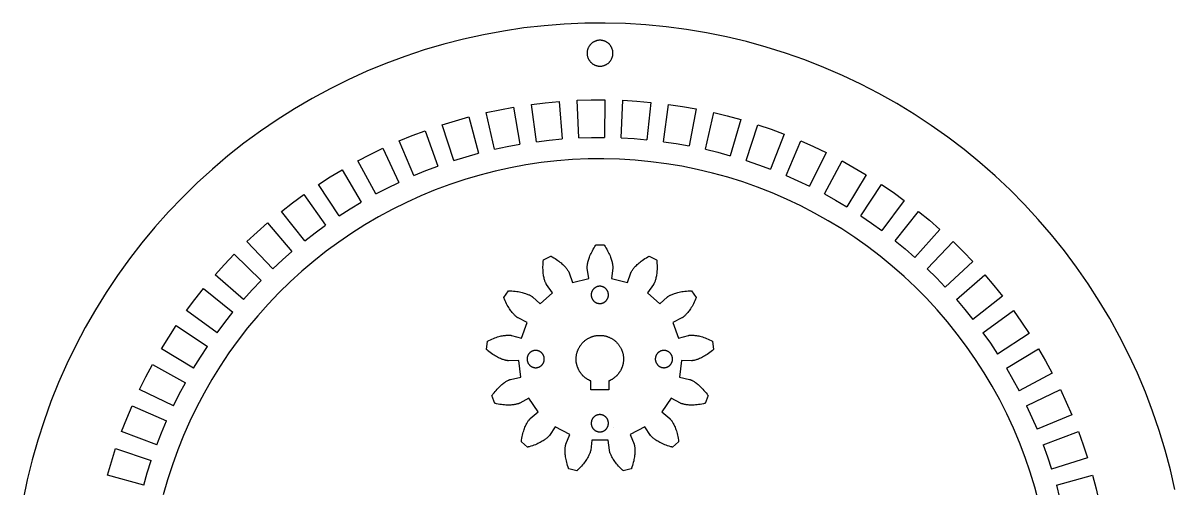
# Model space of a CAD drawing. Header units: millimetres. Extents: x -134 to 139, y -135 to 138.
# Drawn here: x -131.6 to 135.9, y 30.1 to 138.2 of the extents above; entities that cross this region are included whole.
import ezdxf

# ---------------------------------------------------------------- set-up
doc = ezdxf.new("R2010")
doc.units = ezdxf.units.MM
doc.layers.add('Layer 01', color=7, linetype='Continuous')

msp = doc.modelspace()

# ---------------------------------------------------------------- linework, layer by layer
at = {"layer": 'Layer 01'}
for points in [[(135.93, 29.92), (134.87, 34.53), (133.65, 39.11), (132.27, 43.65), (130.74, 48.13), (129.05, 52.56), (127.21, 56.92), (125.22, 61.22), (123.07, 65.45), (120.79, 69.6), (118.36, 73.67), (115.79, 77.65), (113.09, 81.54), (110.25, 85.33), (107.28, 89.03), (104.19, 92.62), (100.97, 96.09), (97.64, 99.46), (94.18, 102.71), (90.62, 105.83), (86.96, 108.83), (83.19, 111.7), (79.32, 114.44), (75.36, 117.04), (71.31, 119.51), (67.18, 121.83), (62.97, 124), (58.69, 126.03), (54.34, 127.91), (49.93, 129.64), (45.46, 131.21), (40.94, 132.63), (36.37, 133.89), (31.76, 134.99), (27.12, 135.93), (22.45, 136.71), (17.75, 137.32), (13.03, 137.77), (8.3, 138.06), (3.56, 138.19), (-1.17, 138.14), (-5.91, 137.94), (-10.63, 137.57), (-15.34, 137.04), (-20.03, 136.34), (-24.69, 135.48), (-29.31, 134.46), (-33.9, 133.28), (-38.45, 131.94), (-42.94, 130.45), (-47.38, 128.8), (-51.77, 126.99), (-56.08, 125.04), (-60.33, 122.93), (-64.5, 120.69), (-68.59, 118.29), (-72.59, 115.76), (-76.51, 113.09), (-80.32, 110.28), (-84.04, 107.35), (-87.66, 104.28), (-91.16, 101.1), (-94.56, 97.79), (-97.83, 94.37), (-100.99, 90.84), (-104.02, 87.19), (-106.93, 83.45), (-109.7, 79.61), (-112.33, 75.67), (-114.83, 71.64), (-117.19, 67.53), (-119.4, 63.34), (-121.47, 59.08), (-123.39, 54.75), (-125.15, 50.35), (-126.76, 45.89), (-128.22, 41.39), (-129.52, 36.83), (-130.66, 32.23), (-131.64, 27.59)], [(-24.03, 117.4), (-20.87, 118.08), (-17.69, 118.67)], [(-17.69, 118.67), (-16.21, 110.07)], [(-13.55, 119.3), (-10.34, 119.69), (-7.12, 120)], [(-12.38, 110.65), (-13.55, 119.3)], [(-7.12, 120), (-6.42, 111.3)], [(-2.94, 120.26), (0.29, 120.36), (3.52, 120.37)], [(-2.55, 111.54), (-2.94, 120.26)], [(3.52, 120.37), (3.44, 111.64)], [(7.31, 111.54), (7.7, 120.26)], [(7.7, 120.26), (10.93, 120.07), (14.16, 119.79)], [(14.16, 119.79), (13.29, 111.11)], [(17.14, 110.65), (18.31, 119.3)], [(18.31, 119.3), (21.51, 118.83), (24.7, 118.26)], [(24.7, 118.26), (23.06, 109.69)], [(-34.3, 114.57), (-31.21, 115.53), (-28.09, 116.4)], [(-28.09, 116.4), (-25.85, 107.96)], [(-22.09, 108.89), (-24.03, 117.4)], [(26.85, 108.89), (28.79, 117.4)], [(28.79, 117.4), (31.93, 116.64), (35.06, 115.79)], [(35.06, 115.79), (32.65, 107.4)], [(-44.27, 110.83), (-41.28, 112.06), (-38.25, 113.21)], [(-38.25, 113.21), (-35.26, 105.01)], [(-31.6, 106.27), (-34.3, 114.57)], [(36.36, 106.27), (39.06, 114.57)], [(39.06, 114.57), (42.12, 113.53), (45.15, 112.4)], [(45.15, 112.4), (42.01, 104.26)], [(-40.84, 102.8), (-44.27, 110.83)], [(-22.09, 108.89), (-19.16, 109.52), (-16.21, 110.07)], [(-12.38, 110.65), (-9.41, 111.02), (-6.42, 111.3)], [(-2.55, 111.54), (0.44, 111.63), (3.44, 111.64)], [(7.31, 111.54), (10.31, 111.36), (13.29, 111.11)], [(17.14, 110.65), (20.1, 110.21), (23.06, 109.69)], [(45.6, 102.8), (49.03, 110.83)], [(49.03, 110.83), (51.98, 109.51), (54.9, 108.12)], [(-53.86, 106.21), (-50.99, 107.7), (-48.08, 109.12)], [(-48.08, 109.12), (-44.37, 101.22)], [(-31.6, 106.27), (-28.74, 107.16), (-25.85, 107.96)], [(26.85, 108.89), (29.76, 108.19), (32.65, 107.4)], [(54.9, 108.12), (51.04, 100.3)], [(104.3, 26.96), (103.36, 30.48), (102.3, 33.96), (101.12, 37.41), (99.82, 40.82), (98.4, 44.18), (96.87, 47.48), (95.22, 50.74), (93.46, 53.93), (91.6, 57.06), (89.62, 60.12), (87.54, 63.11), (85.36, 66.03), (83.07, 68.87), (80.69, 71.63), (78.22, 74.31), (75.65, 76.9), (73, 79.4), (70.26, 81.8), (67.44, 84.11), (64.54, 86.32), (61.56, 88.42), (58.52, 90.42), (55.41, 92.32), (52.23, 94.1), (48.99, 95.78), (45.7, 97.34), (42.35, 98.79), (38.96, 100.11), (35.52, 101.32), (32.04, 102.41), (28.53, 103.38), (24.98, 104.23), (21.41, 104.95), (17.81, 105.55), (14.2, 106.02), (10.57, 106.37), (6.93, 106.59), (3.29, 106.69), (-0.35, 106.66), (-3.99, 106.5), (-7.63, 106.21), (-11.25, 105.8), (-14.86, 105.27), (-18.44, 104.61), (-22, 103.82), (-25.53, 102.91), (-29.03, 101.88), (-32.48, 100.73), (-35.9, 99.46), (-39.27, 98.08), (-42.59, 96.57), (-45.86, 94.96), (-49.06, 93.23), (-52.21, 91.38), (-55.29, 89.44), (-58.3, 87.38), (-61.24, 85.22), (-64.1, 82.97), (-66.88, 80.61), (-69.58, 78.16), (-72.19, 75.61), (-74.71, 72.98), (-77.14, 70.26), (-79.47, 67.46), (-81.7, 64.58), (-83.83, 61.63), (-85.86, 58.6), (-87.78, 55.5), (-89.6, 52.34), (-91.3, 49.12), (-92.89, 45.84), (-94.36, 42.5), (-95.72, 39.12), (-96.96, 35.69), (-98.08, 32.23), (-99.08, 28.72)], [(-49.73, 98.52), (-53.86, 106.21)], [(-40.84, 102.8), (-38.07, 103.94), (-35.26, 105.01)], [(36.36, 106.27), (39.2, 105.3), (42.01, 104.26)], [(54.49, 98.52), (58.62, 106.21)], [(58.62, 106.21), (61.45, 104.63), (64.23, 102.99)], [(-63, 100.74), (-60.28, 102.49), (-57.51, 104.16)], [(-57.51, 104.16), (-53.11, 96.62)], [(45.6, 102.8), (48.34, 101.59), (51.04, 100.3)], [(64.23, 102.99), (59.68, 95.54)], [(-58.2, 93.46), (-63, 100.74)], [(-49.73, 98.52), (-47.07, 99.9), (-44.37, 101.22)], [(62.96, 93.46), (67.76, 100.74)], [(67.76, 100.74), (70.44, 98.93), (73.06, 97.03)], [(-71.62, 94.48), (-69.06, 96.47), (-66.45, 98.38)], [(-66.45, 98.38), (-61.39, 91.27)], [(-58.2, 93.46), (-55.67, 95.08), (-53.11, 96.62)], [(54.49, 98.52), (57.11, 97.06), (59.68, 95.54)], [(73.06, 97.03), (67.87, 90.02)], [(-66.18, 87.66), (-71.62, 94.48)], [(70.94, 87.66), (76.38, 94.48)], [(76.38, 94.48), (78.88, 92.43), (81.33, 90.31)], [(-79.64, 87.48), (-77.27, 89.68), (-74.84, 91.82)], [(-74.84, 91.82), (-69.17, 85.19)], [(-66.18, 87.66), (-63.81, 89.5), (-61.39, 91.27)], [(62.96, 93.46), (65.43, 91.77), (67.87, 90.02)], [(81.33, 90.31), (75.52, 83.8)], [(-73.61, 81.17), (-79.64, 87.48)], [(70.94, 87.66), (73.26, 85.76), (75.52, 83.8)], [(78.37, 81.17), (84.4, 87.48)], [(84.4, 87.48), (86.71, 85.21), (88.95, 82.88)], [(-87, 79.78), (-84.84, 82.19), (-82.61, 84.53)], [(-82.61, 84.53), (-76.36, 78.44)], [(-73.61, 81.17), (-71.41, 83.21), (-69.17, 85.19)], [(78.37, 81.17), (80.51, 79.07), (82.59, 76.91)], [(88.95, 82.88), (82.59, 76.91)], [(-80.43, 74.04), (-87, 79.78)], [(-80.43, 74.04), (-78.42, 76.27), (-76.36, 78.44)], [(85.19, 74.04), (91.76, 79.78)], [(91.76, 79.78), (93.85, 77.31), (95.88, 74.79)], [(-93.64, 71.45), (-91.7, 74.04), (-89.7, 76.58)], [(-89.7, 76.58), (-82.93, 71.07)], [(85.19, 74.04), (87.13, 71.75), (89.01, 69.42)], [(95.88, 74.79), (89.01, 69.42)], [(-86.58, 66.32), (-93.64, 71.45)], [(-86.58, 66.32), (-84.78, 68.72), (-82.93, 71.07)], [(91.34, 66.32), (98.4, 71.45)], [(98.4, 71.45), (100.27, 68.81), (102.06, 66.12)], [(-99.51, 62.57), (-97.81, 65.32), (-96.04, 68.03)], [(-96.04, 68.03), (-88.8, 63.15)], [(0.22, 55.14), (0.12, 55.18), (0.03, 55.22), (-0.06, 55.27), (-0.15, 55.31), (-0.24, 55.36), (-0.33, 55.41), (-0.42, 55.46), (-0.51, 55.51), (-0.6, 55.57), (-0.69, 55.62), (-0.77, 55.68), (-0.86, 55.74), (-0.94, 55.8), (-1.03, 55.87), (-1.11, 55.93), (-1.19, 56), (-1.27, 56.07), (-1.35, 56.13), (-1.43, 56.21), (-1.5, 56.28), (-1.58, 56.35), (-1.65, 56.43), (-1.72, 56.51), (-1.79, 56.58), (-1.86, 56.66), (-1.93, 56.74), (-1.99, 56.83), (-2.06, 56.91), (-2.12, 56.99), (-2.18, 57.08), (-2.24, 57.16), (-2.3, 57.25), (-2.35, 57.34), (-2.4, 57.43), (-2.46, 57.52), (-2.51, 57.61), (-2.55, 57.7), (-2.6, 57.79), (-2.64, 57.88), (-2.69, 57.97), (-2.73, 58.07), (-2.77, 58.16), (-2.8, 58.26), (-2.84, 58.35), (-2.87, 58.44), (-2.9, 58.54), (-2.93, 58.63), (-2.96, 58.73), (-2.98, 58.82), (-3.01, 58.92), (-3.03, 59.01), (-3.05, 59.11), (-3.09, 59.3), (-3.12, 59.48), (-3.14, 59.67), (-3.15, 59.85), (-3.16, 60.04), (-3.16, 60.22), (-3.16, 60.34), (-3.16, 60.46), (-3.15, 60.59), (-3.14, 60.71), (-3.13, 60.84), (-3.11, 60.96), (-3.09, 61.09), (-3.07, 61.22), (-3.05, 61.35), (-3.02, 61.47), (-2.99, 61.6), (-2.95, 61.73), (-2.91, 61.86), (-2.87, 61.99), (-2.83, 62.11), (-2.78, 62.24), (-2.73, 62.37), (-2.67, 62.49), (-2.61, 62.62), (-2.55, 62.74), (-2.48, 62.87), (-2.42, 62.99), (-2.34, 63.11), (-2.27, 63.23), (-2.19, 63.34), (-2.11, 63.46), (-2.02, 63.57), (-1.93, 63.68), (-1.84, 63.79), (-1.75, 63.9), (-1.65, 64), (-1.55, 64.11), (-1.45, 64.21), (-1.35, 64.3), (-1.24, 64.4), (-1.13, 64.49), (-1.02, 64.58), (-0.91, 64.66), (-0.79, 64.74), (-0.67, 64.82), (-0.56, 64.9), (-0.44, 64.97), (-0.31, 65.04), (-0.19, 65.1), (-0.07, 65.17), (0.06, 65.22), (0.18, 65.28), (0.31, 65.33), (0.44, 65.38), (0.57, 65.42), (0.69, 65.47), (0.82, 65.51), (0.95, 65.54), (1.08, 65.57), (1.21, 65.6), (1.33, 65.63), (1.46, 65.65), (1.59, 65.67), (1.72, 65.68), (1.84, 65.7), (1.97, 65.71), (2.09, 65.71), (2.21, 65.72), (2.34, 65.72), (2.46, 65.72), (2.58, 65.71), (2.7, 65.71), (2.83, 65.7), (2.96, 65.68), (3.08, 65.67), (3.21, 65.65), (3.34, 65.63), (3.46, 65.6), (3.59, 65.57), (3.72, 65.54), (3.85, 65.51), (3.98, 65.47), (4.1, 65.42), (4.23, 65.38), (4.36, 65.33), (4.49, 65.28), (4.61, 65.22), (4.74, 65.17), (4.86, 65.1), (4.98, 65.04), (5.11, 64.97), (5.23, 64.9), (5.34, 64.82), (5.46, 64.74), (5.58, 64.66), (5.69, 64.58), (5.8, 64.49), (5.91, 64.4), (6.02, 64.3), (6.12, 64.21), (6.22, 64.11), (6.32, 64), (6.42, 63.9), (6.51, 63.79), (6.61, 63.68), (6.69, 63.57), (6.78, 63.46), (6.86, 63.34), (6.94, 63.23), (7.01, 63.11), (7.09, 62.99), (7.16, 62.87), (7.22, 62.74), (7.28, 62.62), (7.34, 62.49), (7.4, 62.37), (7.45, 62.24), (7.5, 62.11), (7.54, 61.99), (7.58, 61.86), (7.62, 61.73), (7.66, 61.6), (7.69, 61.47), (7.72, 61.35), (7.74, 61.22), (7.77, 61.09), (7.78, 60.96), (7.8, 60.84), (7.81, 60.71), (7.82, 60.59), (7.83, 60.46), (7.83, 60.34), (7.84, 60.22)], [(91.34, 66.32), (93.07, 63.87), (94.73, 61.38)], [(102.06, 66.12), (94.73, 61.38)], [(-92.01, 58.09), (-99.51, 62.57)], [(-92.01, 58.09), (-90.44, 60.64), (-88.8, 63.15)], [(96.77, 58.09), (104.27, 62.57)], [(104.27, 62.57), (105.89, 59.77), (107.43, 56.92)], [(-104.55, 53.19), (-103.11, 56.08), (-101.59, 58.94)], [(-101.59, 58.94), (-93.94, 54.73)], [(7.84, 60.22), (7.83, 60.04), (7.82, 59.85), (7.81, 59.67), (7.79, 59.48), (7.76, 59.3), (7.72, 59.11), (7.7, 59.01), (7.68, 58.92), (7.66, 58.82), (7.63, 58.73), (7.6, 58.63), (7.57, 58.54), (7.54, 58.44), (7.51, 58.35), (7.47, 58.26), (7.44, 58.16), (7.4, 58.07), (7.36, 57.97), (7.31, 57.88), (7.27, 57.79), (7.22, 57.7), (7.18, 57.61), (7.13, 57.52), (7.08, 57.43), (7.02, 57.34), (6.97, 57.25), (6.91, 57.16), (6.85, 57.08), (6.79, 56.99), (6.73, 56.91), (6.66, 56.83), (6.6, 56.74), (6.53, 56.66), (6.46, 56.58), (6.39, 56.51), (6.32, 56.43), (6.25, 56.35), (6.17, 56.28), (6.1, 56.21), (6.02, 56.13), (5.94, 56.07), (5.86, 56), (5.78, 55.93), (5.7, 55.87), (5.62, 55.8), (5.53, 55.74), (5.45, 55.68), (5.36, 55.62), (5.27, 55.57), (5.18, 55.51), (5.09, 55.46), (5, 55.41), (4.91, 55.36), (4.82, 55.31), (4.73, 55.27), (4.64, 55.22), (4.55, 55.18), (4.45, 55.14)], [(96.77, 58.09), (98.28, 55.5), (99.71, 52.86)], [(107.43, 56.92), (99.71, 52.86)], [(-96.69, 49.4), (-95.35, 52.08), (-93.94, 54.73)], [(4.45, 55.14), (4.45, 53.07), (0.21, 53.07), (0.21, 55.14)], [(0.21, 55.14), (0.22, 55.14)], [(-96.69, 49.4), (-104.55, 53.19)], [(101.45, 49.4), (109.31, 53.19)], [(109.31, 53.19), (110.68, 50.25), (111.96, 47.28)], [(-108.74, 43.39), (-107.56, 46.41), (-106.3, 49.39)], [(-106.3, 49.39), (-98.31, 45.88)], [(101.45, 49.4), (102.71, 46.68), (103.9, 43.93)], [(-100.57, 40.33), (-99.48, 43.12), (-98.31, 45.88)], [(111.96, 47.28), (103.9, 43.93)], [(-100.57, 40.33), (-108.74, 43.39)], [(5.58, 44.34), (5.58, 44.33)], [(105.33, 40.33), (113.5, 43.39)], [(113.5, 43.39), (114.59, 40.35), (115.61, 37.28)], [(105.33, 40.33), (106.34, 37.51), (107.28, 34.66)], [(-112.03, 33.27), (-111.13, 36.37), (-110.14, 39.45)], [(-110.14, 39.45), (-101.87, 36.68)], [(-103.62, 30.94), (-102.78, 33.82), (-101.87, 36.68)], [(115.61, 37.28), (107.28, 34.66)], [(-103.62, 30.94), (-112.03, 33.27)], [(108.38, 30.94), (116.79, 33.27)], [(116.79, 33.27), (117.61, 30.14), (118.34, 26.99)], [(108.38, 30.94), (109.13, 28.04), (109.81, 25.13)]]:
    msp.add_lwpolyline(points, dxfattribs=at)
for points in [[(5.38, 131.19), (5.38, 131.3), (5.37, 131.4), (5.36, 131.5), (5.35, 131.61), (5.33, 131.71), (5.32, 131.81), (5.29, 131.91), (5.27, 132.01), (5.23, 132.11), (5.2, 132.21), (5.16, 132.31), (5.12, 132.4), (5.08, 132.5), (5.03, 132.59), (4.98, 132.68), (4.93, 132.77), (4.87, 132.86), (4.81, 132.95), (4.75, 133.03), (4.69, 133.11), (4.62, 133.19), (4.55, 133.27), (4.47, 133.34), (4.4, 133.41), (4.32, 133.48), (4.24, 133.55), (4.16, 133.61), (4.07, 133.67), (3.98, 133.73), (3.9, 133.78), (3.8, 133.83), (3.71, 133.88), (3.62, 133.92), (3.52, 133.97), (3.43, 134), (3.33, 134.04), (3.23, 134.07), (3.13, 134.1), (3.03, 134.12), (2.92, 134.14), (2.82, 134.16), (2.72, 134.17), (2.61, 134.18), (2.51, 134.19), (2.41, 134.19), (2.3, 134.19), (2.2, 134.19), (2.09, 134.18), (1.99, 134.17), (1.89, 134.15), (1.79, 134.13), (1.68, 134.11), (1.58, 134.08), (1.48, 134.05), (1.38, 134.02), (1.29, 133.98), (1.19, 133.94), (1.1, 133.9), (1, 133.86), (0.91, 133.81), (0.82, 133.75), (0.73, 133.7), (0.65, 133.64), (0.56, 133.58), (0.48, 133.51), (0.4, 133.45), (0.32, 133.38), (0.25, 133.3), (0.18, 133.23), (0.11, 133.15), (0.04, 133.07), (-0.02, 132.99), (-0.08, 132.9), (-0.14, 132.82), (-0.2, 132.73), (-0.25, 132.64), (-0.3, 132.55), (-0.34, 132.45), (-0.38, 132.36), (-0.42, 132.26), (-0.46, 132.16), (-0.49, 132.06), (-0.52, 131.96), (-0.54, 131.86), (-0.57, 131.76), (-0.58, 131.66), (-0.6, 131.55), (-0.61, 131.45), (-0.62, 131.35), (-0.62, 131.24), (-0.62, 131.14), (-0.62, 131.03), (-0.61, 130.93), (-0.6, 130.83), (-0.58, 130.72), (-0.57, 130.62), (-0.54, 130.52), (-0.52, 130.42), (-0.49, 130.32), (-0.46, 130.22), (-0.42, 130.12), (-0.38, 130.02), (-0.34, 129.93), (-0.3, 129.84), (-0.25, 129.74), (-0.2, 129.65), (-0.14, 129.57), (-0.08, 129.48), (-0.02, 129.39), (0.04, 129.31), (0.11, 129.23), (0.18, 129.15), (0.25, 129.08), (0.32, 129.01), (0.4, 128.94), (0.48, 128.87), (0.56, 128.8), (0.65, 128.74), (0.73, 128.68), (0.82, 128.63), (0.91, 128.58), (1, 128.53), (1.1, 128.48), (1.19, 128.44), (1.29, 128.4), (1.38, 128.36), (1.48, 128.33), (1.58, 128.3), (1.68, 128.27), (1.79, 128.25), (1.89, 128.23), (1.99, 128.22), (2.09, 128.2), (2.2, 128.2), (2.3, 128.19), (2.41, 128.19), (2.51, 128.19), (2.61, 128.2), (2.72, 128.21), (2.82, 128.22), (2.92, 128.24), (3.03, 128.26), (3.13, 128.29), (3.23, 128.31), (3.33, 128.34), (3.43, 128.38), (3.52, 128.42), (3.62, 128.46), (3.71, 128.5), (3.8, 128.55), (3.9, 128.6), (3.98, 128.66), (4.07, 128.71), (4.16, 128.77), (4.24, 128.84), (4.32, 128.9), (4.4, 128.97), (4.47, 129.04), (4.55, 129.12), (4.62, 129.19), (4.69, 129.27), (4.75, 129.35), (4.81, 129.44), (4.87, 129.52), (4.93, 129.61), (4.98, 129.7), (5.03, 129.79), (5.08, 129.88), (5.12, 129.98), (5.16, 130.07), (5.2, 130.17), (5.23, 130.27), (5.27, 130.37), (5.29, 130.47), (5.32, 130.57), (5.33, 130.67), (5.35, 130.78), (5.36, 130.88), (5.37, 130.98), (5.38, 131.09)], [(-11.99, 47.96), (-14.18, 51.13), (-16.28, 49.98), (-16.3, 49.97), (-16.33, 49.96), (-16.37, 49.94), (-16.43, 49.91), (-16.5, 49.89), (-16.59, 49.85), (-16.7, 49.82), (-16.82, 49.79), (-16.95, 49.75), (-17.11, 49.72), (-17.27, 49.68), (-17.46, 49.65), (-17.66, 49.62), (-17.87, 49.59), (-18.1, 49.57), (-18.35, 49.55), (-18.61, 49.54), (-18.89, 49.54), (-19.19, 49.54), (-19.49, 49.55), (-19.82, 49.58), (-20.16, 49.61), (-20.51, 49.65), (-20.88, 49.7), (-21.26, 49.77), (-21.65, 49.85), (-21.85, 49.9), (-21.95, 49.92), (-22, 49.93), (-22.02, 49.93), (-22.02, 49.94), (-22.03, 49.94), (-22.03, 49.94), (-22.03, 49.94), (-22.03, 49.94), (-22.71, 51.73), (-22.71, 51.73), (-22.71, 51.73), (-22.71, 51.73), (-22.71, 51.74), (-22.7, 51.74), (-22.7, 51.75), (-22.66, 51.8), (-22.6, 51.88), (-22.48, 52.05), (-22.24, 52.37), (-22, 52.67), (-21.76, 52.96), (-21.53, 53.22), (-21.3, 53.47), (-21.07, 53.7), (-20.84, 53.91), (-20.63, 54.11), (-20.42, 54.29), (-20.21, 54.46), (-20.01, 54.61), (-19.83, 54.75), (-19.65, 54.87), (-19.48, 54.98), (-19.32, 55.08), (-19.17, 55.16), (-19.03, 55.24), (-18.91, 55.3), (-18.8, 55.35), (-18.7, 55.4), (-18.61, 55.43), (-18.53, 55.46), (-18.47, 55.48), (-18.43, 55.5), (-18.4, 55.51), (-18.38, 55.51), (-16.05, 56.04), (-16.51, 59.87), (-18.9, 59.83), (-18.92, 59.83), (-18.95, 59.83), (-19, 59.83), (-19.07, 59.84), (-19.14, 59.85), (-19.24, 59.86), (-19.35, 59.88), (-19.47, 59.9), (-19.61, 59.94), (-19.76, 59.97), (-19.92, 60.02), (-20.1, 60.08), (-20.29, 60.14), (-20.49, 60.22), (-20.71, 60.31), (-20.93, 60.41), (-21.17, 60.52), (-21.42, 60.65), (-21.68, 60.79), (-21.95, 60.94), (-22.22, 61.11), (-22.51, 61.3), (-22.8, 61.5), (-23.1, 61.72), (-23.41, 61.95), (-23.72, 62.21), (-23.87, 62.34), (-23.95, 62.41), (-23.99, 62.44), (-24, 62.45), (-24.01, 62.46), (-24.01, 62.46), (-24.01, 62.46), (-24.01, 62.46), (-23.78, 64.36), (-23.78, 64.36), (-23.78, 64.37), (-23.78, 64.37), (-23.78, 64.37), (-23.77, 64.37), (-23.76, 64.38), (-23.71, 64.4), (-23.62, 64.45), (-23.43, 64.54), (-23.07, 64.71), (-22.72, 64.87), (-22.37, 65.01), (-22.04, 65.13), (-21.72, 65.25), (-21.41, 65.34), (-21.11, 65.43), (-20.83, 65.5), (-20.56, 65.57), (-20.3, 65.62), (-20.06, 65.66), (-19.83, 65.69), (-19.61, 65.72), (-19.41, 65.74), (-19.22, 65.75), (-19.05, 65.76), (-18.9, 65.76), (-18.76, 65.76), (-18.63, 65.75), (-18.52, 65.75), (-18.43, 65.74), (-18.35, 65.73), (-18.29, 65.72), (-18.24, 65.71), (-18.21, 65.7), (-18.19, 65.7), (-15.88, 65.08), (-14.51, 68.69), (-16.65, 69.76), (-16.67, 69.77), (-16.69, 69.79), (-16.73, 69.81), (-16.79, 69.85), (-16.85, 69.89), (-16.93, 69.95), (-17.02, 70.01), (-17.11, 70.09), (-17.22, 70.18), (-17.34, 70.29), (-17.46, 70.41), (-17.59, 70.54), (-17.73, 70.69), (-17.87, 70.85), (-18.02, 71.03), (-18.18, 71.22), (-18.33, 71.43), (-18.5, 71.66), (-18.66, 71.9), (-18.82, 72.16), (-18.99, 72.44), (-19.16, 72.74), (-19.32, 73.05), (-19.49, 73.39), (-19.65, 73.74), (-19.81, 74.11), (-19.88, 74.3), (-19.92, 74.39), (-19.94, 74.44), (-19.94, 74.46), (-19.95, 74.46), (-19.95, 74.47), (-19.95, 74.47), (-19.95, 74.47), (-19.95, 74.47), (-18.86, 76.05), (-18.86, 76.05), (-18.86, 76.05), (-18.86, 76.05), (-18.85, 76.05), (-18.85, 76.05), (-18.83, 76.05), (-18.78, 76.05), (-18.68, 76.05), (-18.47, 76.04), (-18.07, 76.03), (-17.68, 76), (-17.31, 75.96), (-16.96, 75.92), (-16.63, 75.87), (-16.31, 75.81), (-16, 75.75), (-15.72, 75.68), (-15.45, 75.61), (-15.2, 75.54), (-14.96, 75.46), (-14.74, 75.39), (-14.54, 75.31), (-14.35, 75.23), (-14.18, 75.16), (-14.03, 75.09), (-13.89, 75.01), (-13.76, 74.95), (-13.65, 74.88), (-13.56, 74.83), (-13.48, 74.78), (-13.42, 74.73), (-13.37, 74.69), (-13.33, 74.66), (-13.3, 74.64), (-13.29, 74.63), (-11.53, 73.01), (-8.64, 75.57), (-10.04, 77.51), (-10.05, 77.53), (-10.06, 77.56), (-10.09, 77.6), (-10.12, 77.65), (-10.16, 77.72), (-10.2, 77.81), (-10.24, 77.91), (-10.29, 78.02), (-10.34, 78.15), (-10.4, 78.3), (-10.45, 78.46), (-10.51, 78.64), (-10.56, 78.83), (-10.61, 79.04), (-10.66, 79.27), (-10.71, 79.51), (-10.75, 79.77), (-10.79, 80.05), (-10.82, 80.34), (-10.85, 80.65), (-10.86, 80.97), (-10.87, 81.31), (-10.87, 81.67), (-10.86, 82.04), (-10.84, 82.43), (-10.81, 82.83), (-10.79, 83.03), (-10.78, 83.13), (-10.77, 83.19), (-10.77, 83.2), (-10.77, 83.21), (-10.77, 83.21), (-10.77, 83.21), (-10.77, 83.21), (-10.77, 83.21), (-9.07, 84.1), (-9.07, 84.1), (-9.07, 84.1), (-9.07, 84.1), (-9.07, 84.1), (-9.06, 84.1), (-9.05, 84.09), (-9, 84.07), (-8.91, 84.02), (-8.73, 83.92), (-8.38, 83.72), (-8.05, 83.52), (-7.74, 83.31), (-7.45, 83.11), (-7.18, 82.91), (-6.92, 82.71), (-6.68, 82.52), (-6.46, 82.32), (-6.25, 82.14), (-6.06, 81.95), (-5.89, 81.78), (-5.73, 81.61), (-5.59, 81.44), (-5.46, 81.29), (-5.34, 81.14), (-5.24, 81.01), (-5.15, 80.88), (-5.07, 80.76), (-5, 80.66), (-4.95, 80.56), (-4.9, 80.48), (-4.86, 80.41), (-4.84, 80.35), (-4.82, 80.31), (-4.8, 80.28), (-4.8, 80.26), (-3.99, 78.01), (-0.25, 78.93), (-0.58, 81.3), (-0.58, 81.32), (-0.58, 81.35), (-0.59, 81.4), (-0.59, 81.46), (-0.59, 81.54), (-0.58, 81.64), (-0.58, 81.75), (-0.57, 81.87), (-0.55, 82.01), (-0.53, 82.17), (-0.51, 82.33), (-0.47, 82.52), (-0.43, 82.72), (-0.38, 82.93), (-0.32, 83.15), (-0.24, 83.39), (-0.16, 83.64), (-0.07, 83.9), (0.04, 84.17), (0.16, 84.46), (0.3, 84.75), (0.45, 85.06), (0.61, 85.37), (0.79, 85.7), (0.99, 86.03), (1.2, 86.37), (1.32, 86.54), (1.38, 86.63), (1.41, 86.67), (1.41, 86.68), (1.42, 86.69), (1.42, 86.69), (1.42, 86.69), (1.42, 86.69), (1.42, 86.69), (3.34, 86.69), (3.34, 86.69), (3.34, 86.69), (3.34, 86.69), (3.34, 86.69), (3.35, 86.68), (3.35, 86.67), (3.38, 86.63), (3.44, 86.54), (3.56, 86.37), (3.77, 86.03), (3.97, 85.7), (4.15, 85.37), (4.31, 85.06), (4.46, 84.75), (4.6, 84.46), (4.72, 84.17), (4.83, 83.9), (4.92, 83.64), (5, 83.39), (5.08, 83.15), (5.14, 82.93), (5.19, 82.72), (5.23, 82.52), (5.27, 82.33), (5.29, 82.17), (5.31, 82.01), (5.33, 81.87), (5.34, 81.75), (5.34, 81.64), (5.35, 81.54), (5.35, 81.46), (5.35, 81.4), (5.34, 81.35), (5.34, 81.32), (5.34, 81.3), (5.01, 78.93), (8.75, 78.01), (9.56, 80.26), (9.56, 80.28), (9.58, 80.31), (9.6, 80.35), (9.62, 80.41), (9.66, 80.48), (9.71, 80.56), (9.76, 80.66), (9.83, 80.76), (9.91, 80.88), (10, 81.01), (10.1, 81.14), (10.22, 81.29), (10.35, 81.44), (10.49, 81.61), (10.65, 81.78), (10.82, 81.95), (11.01, 82.14), (11.22, 82.32), (11.44, 82.52), (11.68, 82.71), (11.94, 82.91), (12.21, 83.11), (12.5, 83.31), (12.81, 83.52), (13.14, 83.72), (13.49, 83.92), (13.67, 84.02), (13.76, 84.07), (13.81, 84.09), (13.82, 84.1), (13.83, 84.1), (13.83, 84.1), (13.83, 84.1), (13.83, 84.1), (13.83, 84.1), (15.53, 83.21), (15.53, 83.21), (15.53, 83.21), (15.53, 83.21), (15.53, 83.21), (15.53, 83.2), (15.53, 83.19), (15.54, 83.13), (15.55, 83.03), (15.57, 82.83), (15.6, 82.43), (15.62, 82.04), (15.63, 81.67), (15.63, 81.31), (15.62, 80.97), (15.61, 80.65), (15.58, 80.34), (15.55, 80.05), (15.51, 79.77), (15.47, 79.51), (15.42, 79.27), (15.37, 79.04), (15.32, 78.83), (15.27, 78.64), (15.21, 78.46), (15.16, 78.3), (15.1, 78.15), (15.05, 78.02), (15, 77.91), (14.96, 77.81), (14.92, 77.72), (14.88, 77.65), (14.85, 77.6), (14.82, 77.56), (14.81, 77.53), (14.8, 77.51), (13.4, 75.57), (16.29, 73.01), (18.05, 74.63), (18.06, 74.64), (18.09, 74.66), (18.13, 74.69), (18.18, 74.73), (18.24, 74.78), (18.32, 74.83), (18.41, 74.88), (18.52, 74.95), (18.65, 75.01), (18.79, 75.08), (18.94, 75.16), (19.11, 75.23), (19.3, 75.31), (19.5, 75.39), (19.72, 75.46), (19.96, 75.54), (20.21, 75.61), (20.48, 75.68), (20.76, 75.75), (21.07, 75.81), (21.39, 75.87), (21.72, 75.92), (22.07, 75.96), (22.44, 76), (22.83, 76.02), (23.23, 76.04), (23.44, 76.05), (23.54, 76.05), (23.59, 76.05), (23.61, 76.05), (23.61, 76.05), (23.62, 76.05), (23.62, 76.05), (23.62, 76.05), (23.62, 76.05), (24.71, 74.47), (24.71, 74.47), (24.71, 74.47), (24.71, 74.47), (24.71, 74.46), (24.7, 74.46), (24.7, 74.44), (24.68, 74.39), (24.64, 74.3), (24.57, 74.11), (24.41, 73.74), (24.25, 73.39), (24.08, 73.05), (23.92, 72.74), (23.75, 72.44), (23.59, 72.16), (23.42, 71.9), (23.26, 71.66), (23.09, 71.43), (22.94, 71.22), (22.78, 71.03), (22.63, 70.85), (22.49, 70.69), (22.35, 70.54), (22.22, 70.41), (22.1, 70.29), (21.98, 70.18), (21.87, 70.09), (21.78, 70.01), (21.69, 69.95), (21.61, 69.89), (21.55, 69.85), (21.49, 69.81), (21.45, 69.79), (21.43, 69.77), (21.41, 69.76), (19.27, 68.69), (20.64, 65.08), (22.95, 65.7), (22.97, 65.7), (23, 65.71), (23.05, 65.72), (23.11, 65.73), (23.19, 65.74), (23.28, 65.75), (23.39, 65.75), (23.52, 65.76), (23.66, 65.76), (23.81, 65.76), (23.98, 65.75), (24.17, 65.74), (24.37, 65.72), (24.59, 65.69), (24.82, 65.66), (25.06, 65.62), (25.32, 65.57), (25.59, 65.5), (25.87, 65.43), (26.17, 65.34), (26.48, 65.24), (26.8, 65.13), (27.13, 65.01), (27.48, 64.87), (27.83, 64.71), (28.19, 64.54), (28.38, 64.45), (28.47, 64.4), (28.52, 64.38), (28.53, 64.37), (28.54, 64.37), (28.54, 64.37), (28.54, 64.36), (28.54, 64.36), (28.54, 64.36), (28.77, 62.46), (28.77, 62.46), (28.77, 62.46), (28.77, 62.46), (28.77, 62.45), (28.76, 62.45), (28.75, 62.44), (28.71, 62.41), (28.63, 62.34), (28.48, 62.21), (28.17, 61.95), (27.86, 61.72), (27.56, 61.5), (27.27, 61.3), (26.98, 61.11), (26.71, 60.94), (26.44, 60.79), (26.18, 60.65), (25.93, 60.52), (25.69, 60.41), (25.47, 60.31), (25.25, 60.22), (25.05, 60.14), (24.86, 60.08), (24.68, 60.02), (24.52, 59.97), (24.37, 59.93), (24.23, 59.9), (24.11, 59.88), (24, 59.86), (23.9, 59.85), (23.83, 59.84), (23.76, 59.83), (23.71, 59.83), (23.68, 59.83), (23.66, 59.83), (21.27, 59.87), (20.81, 56.04), (23.14, 55.51), (23.16, 55.51), (23.19, 55.5), (23.23, 55.48), (23.29, 55.46), (23.37, 55.43), (23.46, 55.4), (23.56, 55.35), (23.67, 55.3), (23.79, 55.24), (23.93, 55.16), (24.08, 55.08), (24.24, 54.98), (24.41, 54.87), (24.59, 54.75), (24.78, 54.61), (24.97, 54.46), (25.18, 54.29), (25.39, 54.11), (25.6, 53.91), (25.83, 53.7), (26.06, 53.47), (26.29, 53.22), (26.52, 52.96), (26.76, 52.67), (27, 52.37), (27.24, 52.05), (27.36, 51.88), (27.43, 51.8), (27.46, 51.75), (27.46, 51.74), (27.47, 51.74), (27.47, 51.73), (27.47, 51.73), (27.47, 51.73), (27.47, 51.73), (26.79, 49.94), (26.79, 49.94), (26.79, 49.94), (26.79, 49.94), (26.78, 49.94), (26.78, 49.93), (26.76, 49.93), (26.71, 49.92), (26.61, 49.9), (26.41, 49.85), (26.02, 49.77), (25.64, 49.7), (25.27, 49.65), (24.92, 49.61), (24.58, 49.58), (24.26, 49.55), (23.95, 49.54), (23.65, 49.54), (23.37, 49.54), (23.11, 49.55), (22.86, 49.57), (22.63, 49.59), (22.42, 49.62), (22.22, 49.65), (22.03, 49.68), (21.87, 49.72), (21.71, 49.75), (21.58, 49.79), (21.46, 49.82), (21.35, 49.85), (21.26, 49.89), (21.19, 49.91), (21.13, 49.94), (21.09, 49.96), (21.06, 49.97), (21.04, 49.98), (18.94, 51.13), (16.75, 47.96), (18.57, 46.4), (18.59, 46.39), (18.61, 46.37), (18.64, 46.33), (18.69, 46.29), (18.74, 46.23), (18.8, 46.16), (18.87, 46.07), (18.94, 45.97), (19.03, 45.86), (19.11, 45.73), (19.2, 45.58), (19.3, 45.42), (19.4, 45.25), (19.5, 45.05), (19.6, 44.85), (19.71, 44.62), (19.81, 44.38), (19.91, 44.12), (20.01, 43.84), (20.11, 43.55), (20.21, 43.24), (20.3, 42.91), (20.38, 42.57), (20.46, 42.21), (20.53, 41.83), (20.6, 41.43), (20.63, 41.23), (20.64, 41.12), (20.65, 41.07), (20.65, 41.06), (20.65, 41.05), (20.65, 41.05), (20.65, 41.04), (20.65, 41.04), (19.22, 39.77), (19.21, 39.77), (19.21, 39.77), (19.21, 39.77), (19.21, 39.77), (19.2, 39.77), (19.19, 39.78), (19.14, 39.79), (19.04, 39.82), (18.84, 39.87), (18.45, 39.98), (18.09, 40.1), (17.74, 40.22), (17.4, 40.35), (17.09, 40.48), (16.79, 40.61), (16.51, 40.74), (16.25, 40.88), (16.01, 41.01), (15.78, 41.14), (15.57, 41.27), (15.37, 41.4), (15.19, 41.52), (15.03, 41.64), (14.88, 41.75), (14.75, 41.86), (14.63, 41.97), (14.53, 42.06), (14.44, 42.15), (14.36, 42.22), (14.3, 42.29), (14.25, 42.35), (14.21, 42.4), (14.18, 42.44), (14.16, 42.47), (14.14, 42.48), (12.82, 44.47), (9.41, 42.68), (10.3, 40.46), (10.3, 40.44), (10.31, 40.41), (10.33, 40.37), (10.34, 40.31), (10.36, 40.23), (10.38, 40.14), (10.4, 40.03), (10.42, 39.91), (10.44, 39.77), (10.46, 39.61), (10.47, 39.44), (10.48, 39.25), (10.49, 39.05), (10.49, 38.84), (10.48, 38.6), (10.47, 38.36), (10.45, 38.09), (10.42, 37.82), (10.38, 37.53), (10.33, 37.22), (10.27, 36.9), (10.2, 36.57), (10.12, 36.22), (10.02, 35.87), (9.91, 35.5), (9.78, 35.12), (9.71, 34.92), (9.67, 34.82), (9.66, 34.77), (9.65, 34.76), (9.65, 34.76), (9.65, 34.75), (9.65, 34.75), (9.65, 34.75), (7.78, 34.29), (7.78, 34.29), (7.78, 34.29), (7.78, 34.29), (7.78, 34.29), (7.77, 34.3), (7.76, 34.31), (7.72, 34.34), (7.65, 34.41), (7.5, 34.55), (7.21, 34.83), (6.94, 35.11), (6.68, 35.38), (6.45, 35.64), (6.23, 35.9), (6.03, 36.16), (5.84, 36.41), (5.67, 36.65), (5.52, 36.88), (5.38, 37.1), (5.25, 37.31), (5.14, 37.52), (5.04, 37.71), (4.95, 37.89), (4.87, 38.06), (4.8, 38.22), (4.75, 38.36), (4.7, 38.49), (4.66, 38.61), (4.63, 38.72), (4.6, 38.81), (4.58, 38.88), (4.57, 38.95), (4.56, 38.99), (4.56, 39.03), (4.55, 39.04), (4.31, 41.43), (0.45, 41.43), (0.21, 39.04), (0.21, 39.03), (0.2, 38.99), (0.19, 38.95), (0.18, 38.88), (0.16, 38.81), (0.13, 38.72), (0.1, 38.61), (0.06, 38.49), (0.01, 38.36), (-0.04, 38.22), (-0.11, 38.06), (-0.19, 37.89), (-0.28, 37.71), (-0.38, 37.52), (-0.49, 37.31), (-0.62, 37.1), (-0.76, 36.88), (-0.91, 36.65), (-1.08, 36.41), (-1.27, 36.16), (-1.47, 35.9), (-1.69, 35.64), (-1.92, 35.38), (-2.18, 35.11), (-2.45, 34.83), (-2.74, 34.55), (-2.89, 34.41), (-2.96, 34.34), (-3, 34.31), (-3.01, 34.3), (-3.02, 34.29), (-3.02, 34.29), (-3.02, 34.29), (-3.02, 34.29), (-3.02, 34.29), (-4.89, 34.75), (-4.89, 34.75), (-4.89, 34.75), (-4.89, 34.75), (-4.89, 34.76), (-4.89, 34.76), (-4.9, 34.77), (-4.91, 34.82), (-4.95, 34.92), (-5.02, 35.12), (-5.15, 35.5), (-5.26, 35.87), (-5.36, 36.22), (-5.44, 36.57), (-5.51, 36.9), (-5.57, 37.22), (-5.62, 37.53), (-5.66, 37.82), (-5.69, 38.09), (-5.71, 38.36), (-5.72, 38.6), (-5.73, 38.84), (-5.73, 39.05), (-5.72, 39.25), (-5.71, 39.44), (-5.7, 39.61), (-5.68, 39.77), (-5.66, 39.91), (-5.64, 40.03), (-5.62, 40.14), (-5.6, 40.23), (-5.58, 40.31), (-5.57, 40.37), (-5.55, 40.41), (-5.54, 40.44), (-5.54, 40.46), (-4.65, 42.68), (-8.06, 44.47), (-9.38, 42.48), (-9.39, 42.47), (-9.41, 42.44), (-9.44, 42.4), (-9.49, 42.35), (-9.54, 42.29), (-9.6, 42.22), (-9.68, 42.15), (-9.77, 42.06), (-9.87, 41.97), (-9.99, 41.86), (-10.12, 41.75), (-10.27, 41.64), (-10.43, 41.52), (-10.61, 41.4), (-10.81, 41.27), (-11.02, 41.14), (-11.25, 41.01), (-11.49, 40.88), (-11.75, 40.74), (-12.03, 40.61), (-12.33, 40.48), (-12.64, 40.35), (-12.97, 40.22), (-13.32, 40.1), (-13.69, 39.98), (-14.08, 39.87), (-14.28, 39.82), (-14.38, 39.79), (-14.43, 39.78), (-14.44, 39.77), (-14.45, 39.77), (-14.45, 39.77), (-14.45, 39.77), (-14.45, 39.77), (-14.45, 39.77), (-15.89, 41.04), (-15.89, 41.04), (-15.89, 41.05), (-15.89, 41.05), (-15.89, 41.05), (-15.89, 41.06), (-15.89, 41.07), (-15.88, 41.12), (-15.87, 41.23), (-15.84, 41.43), (-15.77, 41.83), (-15.7, 42.21), (-15.62, 42.57), (-15.54, 42.91), (-15.45, 43.24), (-15.35, 43.55), (-15.25, 43.84), (-15.15, 44.12), (-15.05, 44.38), (-14.95, 44.62), (-14.84, 44.85), (-14.74, 45.05), (-14.64, 45.25), (-14.54, 45.42), (-14.44, 45.58), (-14.35, 45.73), (-14.27, 45.86), (-14.18, 45.97), (-14.11, 46.07), (-14.04, 46.16), (-13.98, 46.23), (-13.93, 46.29), (-13.88, 46.33), (-13.85, 46.37), (-13.83, 46.39), (-13.81, 46.4)], [(4.34, 75.11), (4.33, 75.18), (4.33, 75.25), (4.32, 75.32), (4.32, 75.39), (4.31, 75.46), (4.29, 75.52), (4.28, 75.59), (4.26, 75.66), (4.24, 75.72), (4.22, 75.79), (4.19, 75.85), (4.16, 75.92), (4.14, 75.98), (4.1, 76.04), (4.07, 76.1), (4.03, 76.16), (4, 76.22), (3.96, 76.28), (3.92, 76.34), (3.87, 76.39), (3.83, 76.44), (3.78, 76.49), (3.73, 76.54), (3.68, 76.59), (3.63, 76.64), (3.57, 76.68), (3.52, 76.72), (3.46, 76.76), (3.4, 76.8), (3.35, 76.84), (3.28, 76.87), (3.22, 76.9), (3.16, 76.93), (3.1, 76.96), (3.03, 76.98), (2.97, 77.01), (2.9, 77.03), (2.83, 77.05), (2.77, 77.06), (2.7, 77.08), (2.63, 77.09), (2.56, 77.1), (2.49, 77.1), (2.42, 77.11), (2.35, 77.11), (2.28, 77.11), (2.21, 77.11), (2.14, 77.1), (2.08, 77.09), (2.01, 77.08), (1.94, 77.07), (1.87, 77.06), (1.8, 77.04), (1.74, 77.02), (1.67, 77), (1.61, 76.97), (1.54, 76.95), (1.48, 76.92), (1.42, 76.89), (1.36, 76.85), (1.3, 76.82), (1.24, 76.78), (1.18, 76.74), (1.12, 76.7), (1.07, 76.66), (1.02, 76.61), (0.96, 76.57), (0.91, 76.52), (0.87, 76.47), (0.82, 76.42), (0.78, 76.36), (0.73, 76.31), (0.69, 76.25), (0.65, 76.19), (0.62, 76.13), (0.58, 76.07), (0.55, 76.01), (0.52, 75.95), (0.49, 75.89), (0.47, 75.82), (0.44, 75.76), (0.42, 75.69), (0.4, 75.62), (0.39, 75.56), (0.37, 75.49), (0.36, 75.42), (0.35, 75.35), (0.34, 75.28), (0.34, 75.21), (0.34, 75.14), (0.34, 75.07), (0.34, 75.01), (0.34, 74.94), (0.35, 74.87), (0.36, 74.8), (0.37, 74.73), (0.39, 74.66), (0.4, 74.59), (0.42, 74.53), (0.44, 74.46), (0.47, 74.4), (0.49, 74.33), (0.52, 74.27), (0.55, 74.21), (0.58, 74.14), (0.62, 74.08), (0.65, 74.03), (0.69, 73.97), (0.73, 73.91), (0.78, 73.86), (0.82, 73.8), (0.87, 73.75), (0.91, 73.7), (0.96, 73.65), (1.02, 73.61), (1.07, 73.56), (1.12, 73.52), (1.18, 73.48), (1.24, 73.44), (1.3, 73.4), (1.36, 73.37), (1.42, 73.33), (1.48, 73.3), (1.54, 73.27), (1.61, 73.25), (1.67, 73.22), (1.74, 73.2), (1.8, 73.18), (1.87, 73.16), (1.94, 73.15), (2.01, 73.14), (2.08, 73.13), (2.14, 73.12), (2.21, 73.11), (2.28, 73.11), (2.35, 73.11), (2.42, 73.11), (2.49, 73.12), (2.56, 73.12), (2.63, 73.13), (2.7, 73.14), (2.77, 73.16), (2.83, 73.17), (2.9, 73.19), (2.97, 73.21), (3.03, 73.23), (3.1, 73.26), (3.16, 73.29), (3.22, 73.32), (3.28, 73.35), (3.35, 73.38), (3.4, 73.42), (3.46, 73.46), (3.52, 73.5), (3.57, 73.54), (3.63, 73.58), (3.68, 73.63), (3.73, 73.68), (3.78, 73.73), (3.83, 73.78), (3.87, 73.83), (3.92, 73.88), (3.96, 73.94), (4, 74), (4.03, 74.06), (4.07, 74.11), (4.1, 74.18), (4.14, 74.24), (4.16, 74.3), (4.19, 74.36), (4.22, 74.43), (4.24, 74.49), (4.26, 74.56), (4.28, 74.63), (4.29, 74.7), (4.31, 74.76), (4.32, 74.83), (4.32, 74.9), (4.33, 74.97), (4.33, 75.04)], [(-12.56, 62.22), (-12.63, 62.22), (-12.7, 62.21), (-12.76, 62.21), (-12.83, 62.2), (-12.9, 62.19), (-12.97, 62.17), (-13.04, 62.16), (-13.11, 62.14), (-13.17, 62.12), (-13.24, 62.1), (-13.3, 62.07), (-13.37, 62.05), (-13.43, 62.02), (-13.49, 61.99), (-13.55, 61.95), (-13.61, 61.92), (-13.67, 61.88), (-13.73, 61.84), (-13.78, 61.8), (-13.84, 61.75), (-13.89, 61.71), (-13.94, 61.66), (-13.99, 61.61), (-14.04, 61.56), (-14.08, 61.51), (-14.13, 61.46), (-14.17, 61.4), (-14.21, 61.34), (-14.25, 61.29), (-14.28, 61.23), (-14.32, 61.17), (-14.35, 61.11), (-14.38, 61.04), (-14.41, 60.98), (-14.43, 60.91), (-14.45, 60.85), (-14.48, 60.78), (-14.49, 60.72), (-14.51, 60.65), (-14.52, 60.58), (-14.54, 60.51), (-14.54, 60.44), (-14.55, 60.37), (-14.56, 60.3), (-14.56, 60.23), (-14.56, 60.17), (-14.55, 60.1), (-14.55, 60.03), (-14.54, 59.96), (-14.53, 59.89), (-14.52, 59.82), (-14.5, 59.75), (-14.49, 59.69), (-14.47, 59.62), (-14.44, 59.55), (-14.42, 59.49), (-14.39, 59.42), (-14.36, 59.36), (-14.33, 59.3), (-14.3, 59.24), (-14.27, 59.18), (-14.23, 59.12), (-14.19, 59.06), (-14.15, 59.01), (-14.11, 58.95), (-14.06, 58.9), (-14.01, 58.85), (-13.97, 58.8), (-13.91, 58.75), (-13.86, 58.7), (-13.81, 58.66), (-13.75, 58.62), (-13.7, 58.58), (-13.64, 58.54), (-13.58, 58.5), (-13.52, 58.47), (-13.46, 58.43), (-13.4, 58.4), (-13.33, 58.37), (-13.27, 58.35), (-13.2, 58.33), (-13.14, 58.3), (-13.07, 58.28), (-13, 58.27), (-12.94, 58.25), (-12.87, 58.24), (-12.8, 58.23), (-12.73, 58.22), (-12.66, 58.22), (-12.59, 58.22), (-12.52, 58.22), (-12.45, 58.22), (-12.38, 58.22), (-12.31, 58.23), (-12.25, 58.24), (-12.18, 58.25), (-12.11, 58.27), (-12.04, 58.28), (-11.98, 58.3), (-11.91, 58.33), (-11.84, 58.35), (-11.78, 58.37), (-11.72, 58.4), (-11.65, 58.43), (-11.59, 58.47), (-11.53, 58.5), (-11.47, 58.54), (-11.42, 58.58), (-11.36, 58.62), (-11.3, 58.66), (-11.25, 58.7), (-11.2, 58.75), (-11.15, 58.8), (-11.1, 58.85), (-11.05, 58.9), (-11.01, 58.95), (-10.97, 59.01), (-10.92, 59.06), (-10.89, 59.12), (-10.85, 59.18), (-10.81, 59.24), (-10.78, 59.3), (-10.75, 59.36), (-10.72, 59.42), (-10.69, 59.49), (-10.67, 59.55), (-10.65, 59.62), (-10.63, 59.69), (-10.61, 59.75), (-10.6, 59.82), (-10.58, 59.89), (-10.57, 59.96), (-10.57, 60.03), (-10.56, 60.1), (-10.56, 60.17), (-10.56, 60.23), (-10.56, 60.3), (-10.56, 60.37), (-10.57, 60.44), (-10.58, 60.51), (-10.59, 60.58), (-10.6, 60.65), (-10.62, 60.72), (-10.64, 60.78), (-10.66, 60.85), (-10.68, 60.91), (-10.71, 60.98), (-10.74, 61.04), (-10.76, 61.11), (-10.8, 61.17), (-10.83, 61.23), (-10.87, 61.29), (-10.9, 61.34), (-10.95, 61.4), (-10.99, 61.46), (-11.03, 61.51), (-11.08, 61.56), (-11.12, 61.61), (-11.17, 61.66), (-11.22, 61.71), (-11.28, 61.75), (-11.33, 61.8), (-11.39, 61.84), (-11.44, 61.88), (-11.5, 61.92), (-11.56, 61.95), (-11.62, 61.99), (-11.68, 62.02), (-11.75, 62.05), (-11.81, 62.07), (-11.88, 62.1), (-11.94, 62.12), (-12.01, 62.14), (-12.08, 62.16), (-12.14, 62.17), (-12.21, 62.19), (-12.28, 62.2), (-12.35, 62.21), (-12.42, 62.21), (-12.49, 62.22)], [(17.23, 58.22), (17.3, 58.22), (17.37, 58.22), (17.44, 58.23), (17.5, 58.24), (17.57, 58.25), (17.64, 58.26), (17.71, 58.28), (17.78, 58.29), (17.84, 58.31), (17.91, 58.34), (17.97, 58.36), (18.04, 58.39), (18.1, 58.42), (18.16, 58.45), (18.22, 58.48), (18.28, 58.52), (18.34, 58.56), (18.4, 58.6), (18.45, 58.64), (18.51, 58.68), (18.56, 58.73), (18.61, 58.77), (18.66, 58.82), (18.71, 58.87), (18.75, 58.92), (18.8, 58.98), (18.84, 59.03), (18.88, 59.09), (18.92, 59.15), (18.95, 59.21), (18.99, 59.27), (19.02, 59.33), (19.05, 59.39), (19.08, 59.46), (19.1, 59.52), (19.13, 59.59), (19.15, 59.65), (19.16, 59.72), (19.18, 59.79), (19.19, 59.85), (19.21, 59.92), (19.21, 59.99), (19.22, 60.06), (19.23, 60.13), (19.23, 60.2), (19.23, 60.27), (19.22, 60.34), (19.22, 60.41), (19.21, 60.48), (19.2, 60.55), (19.19, 60.61), (19.17, 60.68), (19.16, 60.75), (19.14, 60.82), (19.11, 60.88), (19.09, 60.95), (19.06, 61.01), (19.03, 61.07), (19, 61.14), (18.97, 61.2), (18.94, 61.26), (18.9, 61.32), (18.86, 61.37), (18.82, 61.43), (18.78, 61.48), (18.73, 61.54), (18.68, 61.59), (18.64, 61.64), (18.59, 61.69), (18.53, 61.73), (18.48, 61.78), (18.43, 61.82), (18.37, 61.86), (18.31, 61.9), (18.25, 61.93), (18.19, 61.97), (18.13, 62), (18.07, 62.03), (18, 62.06), (17.94, 62.09), (17.88, 62.11), (17.81, 62.13), (17.74, 62.15), (17.68, 62.17), (17.61, 62.18), (17.54, 62.19), (17.47, 62.2), (17.4, 62.21), (17.33, 62.21), (17.26, 62.22), (17.19, 62.22), (17.12, 62.21), (17.05, 62.21), (16.99, 62.2), (16.92, 62.19), (16.85, 62.18), (16.78, 62.17), (16.71, 62.15), (16.65, 62.13), (16.58, 62.11), (16.51, 62.09), (16.45, 62.06), (16.39, 62.03), (16.32, 62), (16.26, 61.97), (16.2, 61.93), (16.14, 61.9), (16.09, 61.86), (16.03, 61.82), (15.97, 61.78), (15.92, 61.73), (15.87, 61.69), (15.82, 61.64), (15.77, 61.59), (15.72, 61.54), (15.68, 61.48), (15.64, 61.43), (15.6, 61.37), (15.56, 61.32), (15.52, 61.26), (15.48, 61.2), (15.45, 61.14), (15.42, 61.07), (15.39, 61.01), (15.37, 60.95), (15.34, 60.88), (15.32, 60.82), (15.3, 60.75), (15.28, 60.68), (15.27, 60.61), (15.25, 60.55), (15.24, 60.48), (15.24, 60.41), (15.23, 60.34), (15.23, 60.27), (15.23, 60.2), (15.23, 60.13), (15.23, 60.06), (15.24, 59.99), (15.25, 59.92), (15.26, 59.85), (15.27, 59.79), (15.29, 59.72), (15.31, 59.65), (15.33, 59.59), (15.35, 59.52), (15.38, 59.46), (15.41, 59.39), (15.44, 59.33), (15.47, 59.27), (15.5, 59.21), (15.54, 59.15), (15.58, 59.09), (15.62, 59.03), (15.66, 58.98), (15.7, 58.92), (15.75, 58.87), (15.8, 58.82), (15.84, 58.77), (15.9, 58.73), (15.95, 58.68), (16, 58.64), (16.06, 58.6), (16.11, 58.56), (16.17, 58.52), (16.23, 58.48), (16.29, 58.45), (16.36, 58.42), (16.42, 58.39), (16.48, 58.36), (16.55, 58.34), (16.61, 58.31), (16.68, 58.29), (16.75, 58.28), (16.81, 58.26), (16.88, 58.25), (16.95, 58.24), (17.02, 58.23), (17.09, 58.22), (17.16, 58.22)], [(0.34, 45.33), (0.34, 45.26), (0.34, 45.19), (0.35, 45.12), (0.35, 45.05), (0.37, 44.98), (0.38, 44.91), (0.39, 44.84), (0.41, 44.78), (0.43, 44.71), (0.45, 44.64), (0.48, 44.58), (0.51, 44.52), (0.54, 44.45), (0.57, 44.39), (0.6, 44.33), (0.64, 44.27), (0.67, 44.21), (0.71, 44.16), (0.75, 44.1), (0.8, 44.05), (0.84, 43.99), (0.89, 43.94), (0.94, 43.89), (0.99, 43.85), (1.04, 43.8), (1.1, 43.76), (1.15, 43.71), (1.21, 43.67), (1.27, 43.64), (1.33, 43.6), (1.39, 43.56), (1.45, 43.53), (1.51, 43.5), (1.57, 43.48), (1.64, 43.45), (1.7, 43.43), (1.77, 43.41), (1.84, 43.39), (1.9, 43.37), (1.97, 43.36), (2.04, 43.35), (2.11, 43.34), (2.18, 43.33), (2.25, 43.33), (2.32, 43.33), (2.39, 43.33), (2.46, 43.33), (2.53, 43.33), (2.59, 43.34), (2.66, 43.35), (2.73, 43.36), (2.8, 43.38), (2.87, 43.4), (2.93, 43.42), (3, 43.44), (3.06, 43.46), (3.13, 43.49), (3.19, 43.52), (3.25, 43.55), (3.32, 43.58), (3.38, 43.62), (3.43, 43.65), (3.49, 43.69), (3.55, 43.73), (3.6, 43.78), (3.65, 43.82), (3.71, 43.87), (3.76, 43.92), (3.8, 43.97), (3.85, 44.02), (3.89, 44.07), (3.94, 44.13), (3.98, 44.18), (4.02, 44.24), (4.05, 44.3), (4.09, 44.36), (4.12, 44.42), (4.15, 44.48), (4.18, 44.55), (4.2, 44.61), (4.23, 44.68), (4.25, 44.74), (4.27, 44.81), (4.28, 44.88), (4.3, 44.95), (4.31, 45.01), (4.32, 45.08), (4.33, 45.15), (4.33, 45.22), (4.34, 45.29), (4.34, 45.36), (4.33, 45.43), (4.33, 45.5), (4.32, 45.57), (4.31, 45.64), (4.3, 45.7), (4.28, 45.77), (4.27, 45.84), (4.25, 45.91), (4.23, 45.97), (4.2, 46.04), (4.18, 46.1), (4.15, 46.17), (4.12, 46.23), (4.09, 46.29), (4.05, 46.35), (4.02, 46.41), (3.98, 46.47), (3.94, 46.52), (3.89, 46.58), (3.85, 46.63), (3.8, 46.68), (3.76, 46.73), (3.71, 46.78), (3.65, 46.83), (3.6, 46.87), (3.55, 46.92), (3.49, 46.96), (3.43, 47), (3.38, 47.03), (3.32, 47.07), (3.25, 47.1), (3.19, 47.13), (3.13, 47.16), (3.06, 47.19), (3, 47.21), (2.93, 47.23), (2.87, 47.25), (2.8, 47.27), (2.73, 47.29), (2.66, 47.3), (2.59, 47.31), (2.53, 47.32), (2.46, 47.32), (2.39, 47.32), (2.32, 47.33), (2.25, 47.32), (2.18, 47.32), (2.11, 47.31), (2.04, 47.3), (1.97, 47.29), (1.9, 47.28), (1.84, 47.26), (1.77, 47.24), (1.7, 47.22), (1.64, 47.2), (1.57, 47.17), (1.51, 47.15), (1.45, 47.12), (1.39, 47.09), (1.33, 47.05), (1.27, 47.02), (1.21, 46.98), (1.15, 46.94), (1.1, 46.89), (1.04, 46.85), (0.99, 46.81), (0.94, 46.76), (0.89, 46.71), (0.84, 46.66), (0.8, 46.6), (0.75, 46.55), (0.71, 46.5), (0.67, 46.44), (0.64, 46.38), (0.6, 46.32), (0.57, 46.26), (0.54, 46.2), (0.51, 46.13), (0.48, 46.07), (0.45, 46.01), (0.43, 45.94), (0.41, 45.87), (0.39, 45.81), (0.38, 45.74), (0.37, 45.67), (0.35, 45.6), (0.35, 45.53), (0.34, 45.46), (0.34, 45.39)]]:
    msp.add_lwpolyline(points, close=True, dxfattribs=at)

doc.saveas('drawing.dxf')
